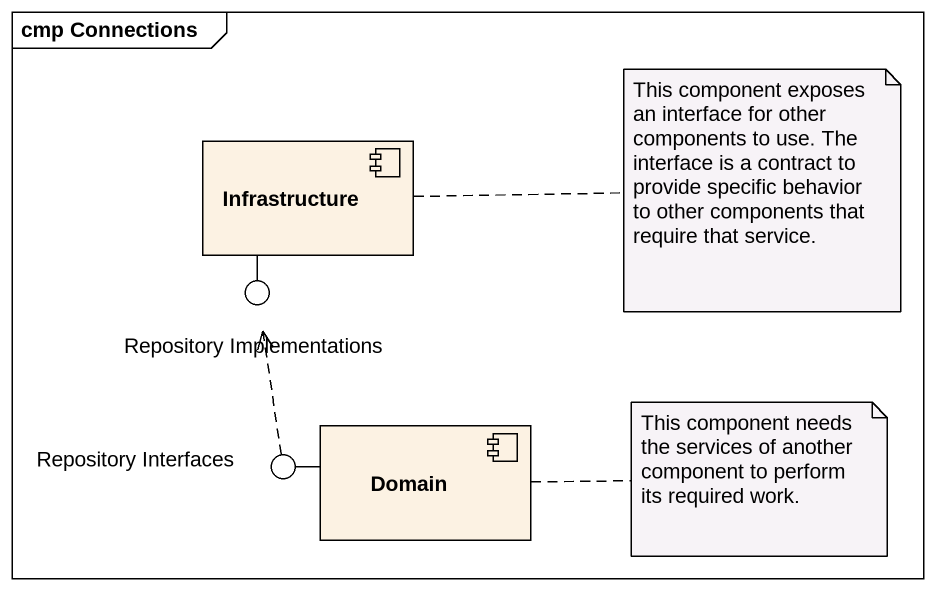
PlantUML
@startuml
mainframe cmp Connections
component Infrastructure
() "Repository Implementations" as Repository_Implementations
component Domain
() "Repository Interfaces" as Repository_Interfaces
Infrastructure -- Repository_Implementations
Domain -left- Repository_Interfaces
Repository_Interfaces .up.> Repository_Implementations
note right of Infrastructure : This component exposes an interface for other components to use. The interface is a contract to provide specific behavior to other components that require that service.
note right of Domain : This component needs the services of another component to perform its required work.
@enduml
